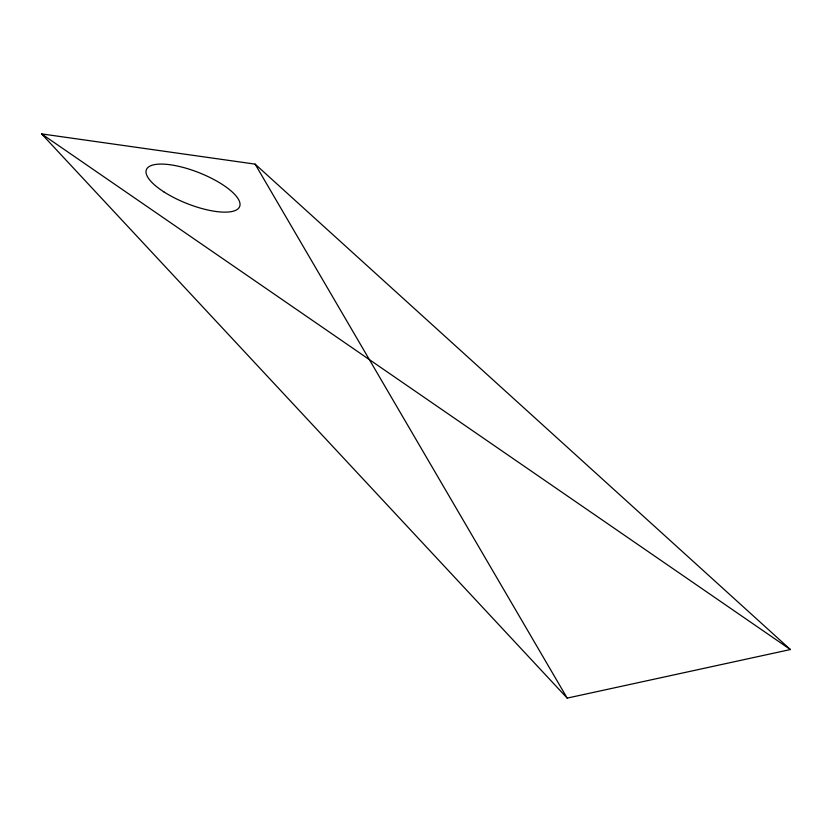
<?xml version="1.0" encoding="UTF-8"?>
<svg xmlns="http://www.w3.org/2000/svg" width="832" height="832" viewBox="0 0 832 832"><rect width="100%" height="100%" fill="white"/><g stroke="black" fill="none" stroke-linecap="round" stroke-linejoin="round"><path stroke-width="1.25" d="M567.185 698.11L790.4 649.542L255.112 164.122L41.6 133.89L567.185 698.11L255.112 164.122M41.6 133.89L790.4 649.542M163.81 191.828A50.149 16.567 21.6 0 0 239.543 206.783A50.149 16.567 21.6 0 0 175.677 165.682A50.149 16.567 21.6 0 0 163.81 191.828"/></g></svg>
